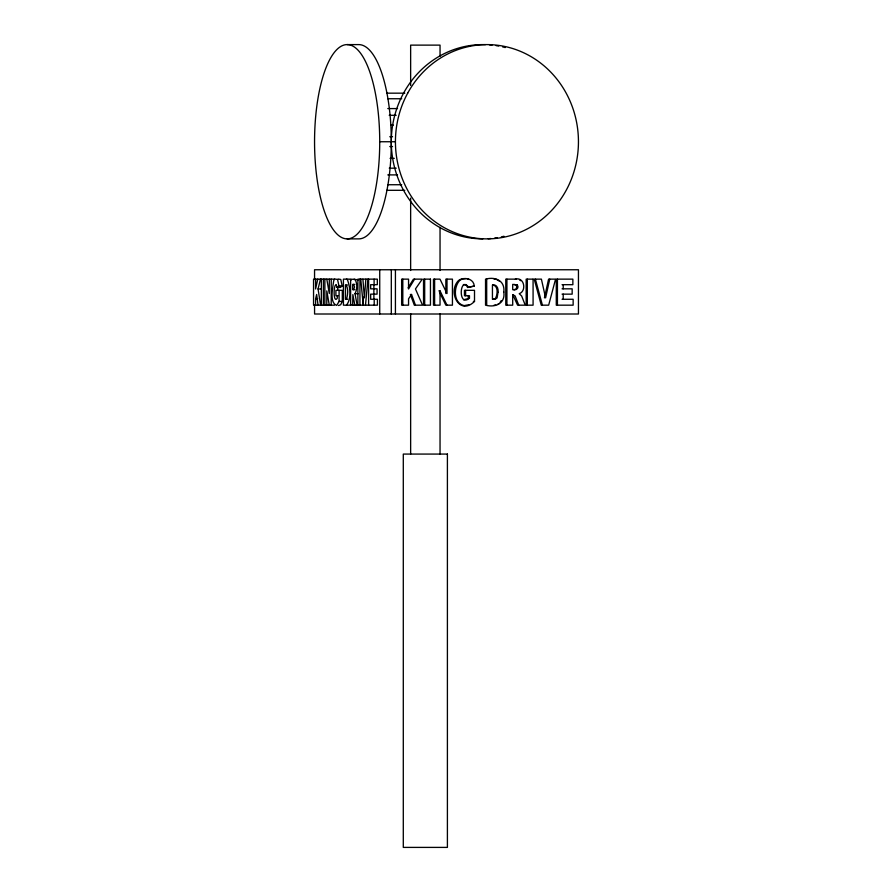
<?xml version="1.0" encoding="UTF-8"?>
<svg xmlns="http://www.w3.org/2000/svg" width="892" height="892" viewBox="0 0 892 892"><rect width="100%" height="100%" fill="white"/><g stroke="black" fill="none" stroke-linecap="round" stroke-linejoin="round"><path stroke-width="1.34" d="M337.633 290.212L337.834 287.302M365.865 279.14L364.393 297.872L362.899 279.14M365.486 305.175L367.95 279.14M317.742 279.14L315.601 288.975L315.601 279.14M544.443 297.872L548.58 279.14L555.571 279.14L548.658 305.175L541.266 305.175L534.23 279.14L541.399 279.14L545.592 297.872L549.728 279.14M315.601 305.175L315.601 298.82L316.66 294.472L318.054 305.175M320.585 305.175L318.054 288.963L320.473 279.14M339.083 290.324L339.083 301.429L336.708 305.398C329.181 302.789 332.861 287.402 333.686 280.868A7.705 2.587 -90 0 1 334.879 279.006L337.544 279.475L338.993 286.064L337.02 287.447L336.273 284.604C333.173 284.604 333.352 304.395 337.288 298.196L337.288 295.743M338.068 295.743L335.916 295.743L335.916 290.324L342.305 290.324L342.305 301.429L340.699 304.741L338.481 305.521M408.09 287.882L413.442 279.14L422.25 279.14L415.449 288.963L422.552 305.175L414.312 305.175L410.387 294.472L411.535 294.472L415.46 305.175M414.59 279.14L408.558 288.975L408.558 279.14L401.656 279.14L401.656 305.175L408.558 305.175L408.558 298.82L411.535 294.472M500.111 302.399L501.181 300.66M357.146 305.175L355.005 293.68C357.246 289.588 357.547 283.154 354.871 279.296L354.035 279.14M468.701 287.447C459.793 274.691 457.518 308.063 469.471 298.196L469.471 295.743L464.476 295.743L464.476 290.324L474.511 290.324L474.511 301.429C459.48 316.292 447.561 292.063 458.198 280.868A7.705 7.259 -90 0 1 461.554 279.006C467.018 277.423 473.853 279.631 474.254 286.064L467.564 287.447L466.393 285.195L463.405 284.526M350.902 304.462L349.686 305.175L343.42 305.175L343.42 279.14L349.686 279.14L351.136 280.099M337.02 287.447L340.242 287.447L342.216 286.064L340.766 279.475L338.101 279.006M469.471 298.196L463.517 299.801M353.544 289.688L354.548 287.001L353.578 284.392M497.513 304.462L498.862 303.693M468.846 304.741L464.197 305.622M346.464 305.175C351.626 298.764 350.244 286.811 347.278 279.374L346.464 279.14M345.962 299.255L346.52 299.121C347.713 295.062 348.672 288.495 345.973 285.039M467.564 287.447L474.254 286.064M513.982 289.688L516.022 289.053L516.803 287.001L516.234 285.072L514.082 284.392M465.579 278.694L462.703 279.006A7.705 7.259 -90 0 0 459.347 280.868C453.437 287.547 453.549 303.135 463.762 305.521M494.09 305.175L495.718 304.997M492.696 299.255L495.272 298.697C497.602 295.118 498.673 285.663 492.73 285.039M347.144 44.6L358.718 44.6A97.139 32.58 -90 0 1 391.309 141.739A97.139 32.58 90 0 1 358.718 238.878L347.144 238.878A97.139 32.58 -90 0 1 314.553 141.739A97.139 32.58 90 0 1 347.144 44.6A97.139 32.58 90 0 1 379.724 141.739A97.139 32.58 -90 0 1 347.144 238.878M386.738 93.169L404.823 93.169M387.797 98.744L401.712 98.744M387.797 108.579L397.531 108.579M389.202 115.291L396.171 115.291M390.596 125.125L393.383 125.125M389.771 136.721L392.558 136.721M379.724 141.739L395.424 141.739M389.771 146.556L392.558 146.556M390.072 158.352L394.253 158.352M389.247 168.187L396.215 168.187M387.797 174.899L397.531 174.899M387.797 184.733L401.712 184.733M386.738 190.308L404.79 190.308M334.444 279.14L313.549 279.14L313.549 305.175L334.444 305.175M516.513 279.14L505.775 279.14L505.775 305.175L512.699 305.175L512.699 294.605L515.108 295.943L518.743 305.175M354.826 284.392L352.686 284.392L352.686 289.688L354.826 289.688M562.06 284.693L572.865 284.693L572.865 279.14L556.285 279.14L556.285 305.175L573.143 305.175L573.143 299.277L562.06 299.277M347.612 285.039L345.46 285.039L345.46 299.255L347.612 299.255M516.234 285.072L517.382 285.072C519.545 288.216 515.721 290.792 512.699 289.688L512.699 284.392L517.382 285.072M338.993 286.064L342.216 286.064M562.06 288.83L572.162 288.83L572.162 294.148L562.06 294.148M318.054 288.963L321.276 288.963M438.886 290.881L440.035 290.881L447.003 305.175M355.005 293.68L358.227 293.68M315.601 298.82L317.753 298.82M339.083 301.429L342.305 301.429M473.362 301.429L474.511 301.429M515.364 279.14C524.34 276.609 526.871 291.16 519.233 293.68L521.653 296.01L525.243 305.175L517.594 305.175L512.811 294.761M494.09 279.14L496.376 279.374L499.587 281.27M467.129 278.895L469.047 279.475M519.445 279.776L520.716 280.69M358.718 279.776L350.623 279.14L350.623 305.175L377.428 305.175L377.428 299.277L370.659 299.277L370.659 294.148L377.082 294.148L377.082 288.83L370.659 288.83L370.659 284.693L377.327 284.693L377.327 279.14L357.882 279.14L357.882 305.175M439.466 292.074L445.855 305.175L452.434 305.175L452.434 279.14L445.855 279.14L445.855 293.546M535.378 279.14L542.414 305.175M329.293 305.175L326.807 290.881L326.807 305.175M326.795 279.14L329.293 293.546L329.293 279.14M354.826 305.175L352.864 294.605L352.686 305.175M340.075 286.154L340.242 287.447M360.758 279.14L363.256 305.175L363.155 296.958M563.209 284.693L563.209 288.83M563.209 294.148L563.209 299.277M557.433 279.14L557.433 305.175M527.317 279.14L527.317 305.175M506.924 279.14L506.924 305.175M486.686 279.14L486.686 305.175M468.322 295.743L468.322 298.196M465.624 290.324L465.624 295.743M447.003 279.14L447.003 293.546L439.99 279.14L433.467 279.14L433.467 305.175L440.035 305.175L440.035 290.881M440.046 56.252L440.046 45.124L410.643 45.124L410.643 85.454M440.046 227.337L440.046 270.466M440.046 313.583L440.046 454.073M434.616 279.14L434.616 305.175M424.681 279.14L424.681 305.175M410.643 198.124L410.643 270.466M410.643 313.583L410.643 454.073M402.805 279.14L402.805 305.175M395.424 269.752L395.424 314.006M391.309 269.752L391.309 314.006M379.724 269.752L379.724 314.006M374.205 299.277L374.205 305.175M374.105 279.14L374.105 284.693M373.882 284.693L373.882 299.277M368.608 279.14L368.608 305.175M359.933 279.14L359.933 305.175M331.222 279.14L331.222 305.175M324.878 279.14L324.878 305.175M323.395 279.14L323.395 305.175M321.343 279.14L321.343 305.175M314.553 279.508L314.553 269.752L578.451 269.752L578.451 314.006L314.575 314.006L314.553 304.585M489.44 44.856A97.139 91.508 -90 0 1 492.105 45.102M496.086 45.626A97.139 91.508 -90 0 1 498.728 46.083M502.642 46.908A97.139 91.508 -90 0 1 505.229 47.555M503.935 236.257A97.139 91.508 -90 0 1 501.349 236.871M497.413 237.64A97.139 91.508 -90 0 1 494.759 238.053M490.767 238.51A97.139 91.508 -90 0 1 488.114 238.721M482.817 238.878A97.139 91.508 -90 0 1 391.309 140.334A97.139 91.508 -90 0 1 485.46 44.645M498.037 292.23L497.1 297.928L495.394 299.121L492.44 299.255L492.44 285.039C496.844 283.935 498.595 288.673 498.037 292.23M503.824 292.063C505.485 303.414 495.45 307.885 485.538 305.175L485.538 279.14C495.651 276.353 505.162 280.88 503.824 292.063M430.457 279.14L423.533 279.14L423.533 305.175L430.457 305.175L430.457 279.14M533.082 279.14L526.168 279.14L526.168 305.175L533.082 305.175L533.082 279.14M447.405 454.073L403.296 454.073L403.296 847.4L447.405 847.4L447.405 454.073M407.689 93.169A97.139 91.508 90 0 0 486.943 238.878A97.139 91.508 90 0 0 566.186 93.169A97.139 91.508 90 0 0 407.689 93.169"/></g></svg>
